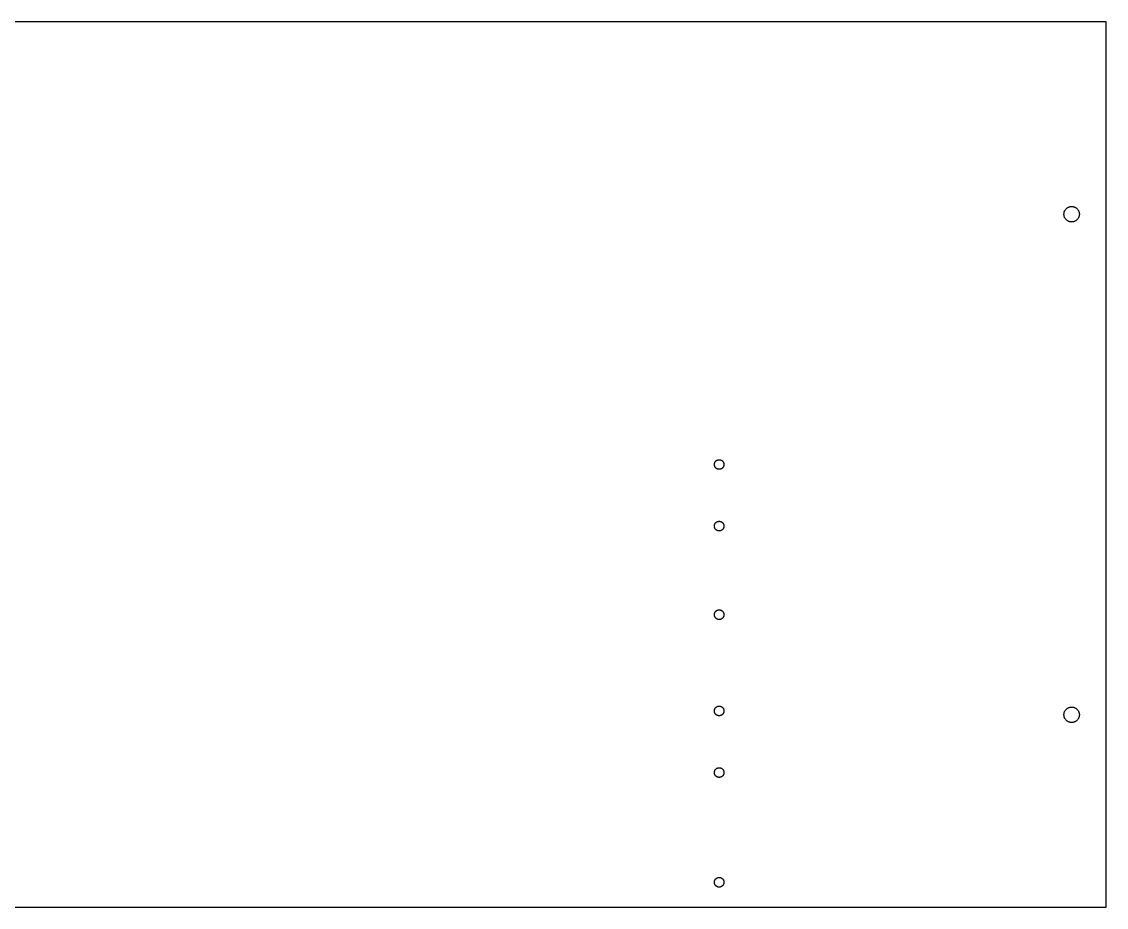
# Model space of a CAD drawing. Header units: metres. Extents: x 0 to 2300, y 0 to 230.
# Drawn here: x 2018.4 to 2300, y 0 to 230 of the extents above; entities that cross this region are included whole.
import ezdxf

# ---------------------------------------------------------------- set-up
doc = ezdxf.new("R2010")
doc.units = ezdxf.units.M

msp = doc.modelspace()

# ---------------------------------------------------------------- linework, layer by layer
for p, q in [((2300, 230), (0, 230)), ((2300, 0), (2300, 230)), ((2289, 180.126), (2289.02, 180.251)), ((2289.02, 180.251), (2289.04, 180.375)), ((2289.04, 180.375), (2289.06, 180.497)), ((2289.06, 180.497), (2289.1, 180.618)), ((2289.1, 180.618), (2289.14, 180.736)), ((2289.14, 180.736), (2289.19, 180.852)), ((2289.19, 180.852), (2289.25, 180.964)), ((2289.25, 180.964), (2289.31, 181.072)), ((2289.31, 181.072), (2289.38, 181.176)), ((2289.38, 181.176), (2289.46, 181.275)), ((2289.46, 181.275), (2289.54, 181.369)), ((2289.54, 181.369), (2289.63, 181.458)), ((2289.63, 181.458), (2289.73, 181.541)), ((2289.73, 181.541), (2289.82, 181.618)), ((2289.82, 181.618), (2289.93, 181.689)), ((2289.93, 181.689), (2290.04, 181.753)), ((2290.04, 181.753), (2290.15, 181.81)), ((2290.15, 181.81), (2290.26, 181.86)), ((2290.26, 181.86), (2290.38, 181.902)), ((2290.38, 181.902), (2290.5, 181.937)), ((2290.5, 181.937), (2290.63, 181.965)), ((2290.63, 181.965), (2290.75, 181.984)), ((2290.75, 181.984), (2290.87, 181.996)), ((2290.87, 181.996), (2291, 182)), ((2291, 182), (2291.13, 181.996)), ((2291.13, 181.996), (2291.25, 181.984)), ((2291.25, 181.984), (2291.37, 181.965)), ((2291.37, 181.965), (2291.5, 181.937)), ((2291.5, 181.937), (2291.62, 181.902)), ((2291.62, 181.902), (2291.74, 181.86)), ((2291.74, 181.86), (2291.85, 181.81)), ((2291.85, 181.81), (2291.96, 181.753)), ((2291.96, 181.753), (2292.07, 181.689)), ((2292.07, 181.689), (2292.18, 181.618)), ((2292.18, 181.618), (2292.27, 181.541)), ((2292.27, 181.541), (2292.37, 181.458)), ((2292.37, 181.458), (2292.46, 181.369)), ((2292.46, 181.369), (2292.54, 181.275)), ((2292.54, 181.275), (2292.62, 181.176)), ((2292.62, 181.176), (2292.69, 181.072)), ((2292.69, 181.072), (2292.75, 180.964)), ((2292.75, 180.964), (2292.81, 180.852)), ((2292.81, 180.852), (2292.86, 180.736)), ((2292.86, 180.736), (2292.9, 180.618)), ((2292.9, 180.618), (2292.94, 180.497)), ((2292.94, 180.497), (2292.96, 180.375)), ((2292.96, 180.375), (2292.98, 180.251)), ((2292.98, 180.251), (2293, 180.126)), ((2289, 180), (2289, 180.126)), ((2289, 179.874), (2289, 180)), ((2289.02, 179.749), (2289, 179.874)), ((2289.04, 179.625), (2289.02, 179.749)), ((2289.06, 179.503), (2289.04, 179.625)), ((2289.1, 179.382), (2289.06, 179.503)), ((2289.14, 179.264), (2289.1, 179.382)), ((2289.19, 179.148), (2289.14, 179.264)), ((2289.25, 179.036), (2289.19, 179.148)), ((2289.31, 178.928), (2289.25, 179.036)), ((2289.38, 178.824), (2289.31, 178.928)), ((2289.46, 178.725), (2289.38, 178.824)), ((2289.54, 178.631), (2289.46, 178.725)), ((2289.63, 178.542), (2289.54, 178.631)), ((2289.73, 178.459), (2289.63, 178.542)), ((2289.82, 178.382), (2289.73, 178.459)), ((2289.93, 178.311), (2289.82, 178.382)), ((2290.04, 178.247), (2289.93, 178.311)), ((2290.15, 178.19), (2290.04, 178.247)), ((2290.26, 178.14), (2290.15, 178.19)), ((2290.38, 178.098), (2290.26, 178.14)), ((2290.5, 178.063), (2290.38, 178.098)), ((2290.63, 178.035), (2290.5, 178.063)), ((2290.75, 178.016), (2290.63, 178.035)), ((2290.87, 178.004), (2290.75, 178.016)), ((2291, 178), (2290.87, 178.004)), ((2291.13, 178.004), (2291, 178)), ((2291.25, 178.016), (2291.13, 178.004)), ((2291.37, 178.035), (2291.25, 178.016)), ((2291.5, 178.063), (2291.37, 178.035)), ((2291.62, 178.098), (2291.5, 178.063)), ((2291.74, 178.14), (2291.62, 178.098)), ((2291.85, 178.19), (2291.74, 178.14)), ((2291.96, 178.247), (2291.85, 178.19)), ((2292.07, 178.311), (2291.96, 178.247)), ((2292.18, 178.382), (2292.07, 178.311)), ((2292.27, 178.459), (2292.18, 178.382)), ((2292.37, 178.542), (2292.27, 178.459)), ((2292.46, 178.631), (2292.37, 178.542)), ((2292.54, 178.725), (2292.46, 178.631)), ((2292.62, 178.824), (2292.54, 178.725)), ((2292.69, 178.928), (2292.62, 178.824)), ((2292.75, 179.036), (2292.69, 178.928)), ((2292.81, 179.148), (2292.75, 179.036)), ((2292.86, 179.264), (2292.81, 179.148)), ((2292.9, 179.382), (2292.86, 179.264)), ((2292.94, 179.503), (2292.9, 179.382)), ((2292.96, 179.625), (2292.94, 179.503)), ((2292.98, 179.749), (2292.96, 179.625)), ((2293, 179.874), (2292.98, 179.749)), ((2293, 180.126), (2293, 180)), ((2293, 180), (2293, 179.874)), ((2198.31, 115.386), (2198.34, 115.46)), ((2198.34, 115.46), (2198.37, 115.532)), ((2198.37, 115.532), (2198.4, 115.602)), ((2198.4, 115.602), (2198.44, 115.67)), ((2198.44, 115.67), (2198.49, 115.735)), ((2198.49, 115.735), (2198.54, 115.797)), ((2198.54, 115.797), (2198.59, 115.856)), ((2198.59, 115.856), (2198.64, 115.911)), ((2198.64, 115.911), (2198.7, 115.963)), ((2198.7, 115.963), (2198.77, 116.011)), ((2198.77, 116.011), (2198.83, 116.055)), ((2198.83, 116.055), (2198.9, 116.095)), ((2198.9, 116.095), (2198.97, 116.131)), ((2198.97, 116.131), (2199.04, 116.162)), ((2199.04, 116.162), (2199.11, 116.189)), ((2199.11, 116.189), (2199.19, 116.211)), ((2199.19, 116.211), (2199.27, 116.228)), ((2199.27, 116.228), (2199.34, 116.24)), ((2199.34, 116.24), (2199.42, 116.248)), ((2199.42, 116.248), (2199.5, 116.25)), ((2199.5, 116.25), (2199.58, 116.248)), ((2199.58, 116.248), (2199.66, 116.24)), ((2199.66, 116.24), (2199.73, 116.228)), ((2199.73, 116.228), (2199.81, 116.211)), ((2199.81, 116.211), (2199.89, 116.189)), ((2199.89, 116.189), (2199.96, 116.162)), ((2199.96, 116.162), (2200.03, 116.131)), ((2200.03, 116.131), (2200.1, 116.095)), ((2200.1, 116.095), (2200.17, 116.055)), ((2200.17, 116.055), (2200.23, 116.011)), ((2200.23, 116.011), (2200.3, 115.963)), ((2200.3, 115.963), (2200.36, 115.911)), ((2200.36, 115.911), (2200.41, 115.856)), ((2200.41, 115.856), (2200.46, 115.797)), ((2200.46, 115.797), (2200.51, 115.735)), ((2200.51, 115.735), (2200.56, 115.67)), ((2200.56, 115.67), (2200.6, 115.602)), ((2200.6, 115.602), (2200.63, 115.532)), ((2200.63, 115.532), (2200.66, 115.46)), ((2200.66, 115.46), (2200.69, 115.386)), ((2198.25, 115.078), (2198.26, 115.157)), ((2198.25, 115), (2198.25, 115.078)), ((2198.25, 114.922), (2198.25, 115)), ((2198.26, 114.843), (2198.25, 114.922)), ((2198.26, 115.157), (2198.27, 115.234)), ((2198.27, 114.766), (2198.26, 114.843)), ((2198.27, 115.234), (2198.29, 115.311)), ((2198.29, 114.689), (2198.27, 114.766)), ((2198.29, 115.311), (2198.31, 115.386)), ((2198.31, 114.614), (2198.29, 114.689)), ((2198.34, 114.54), (2198.31, 114.614)), ((2198.37, 114.468), (2198.34, 114.54)), ((2198.4, 114.398), (2198.37, 114.468)), ((2198.44, 114.33), (2198.4, 114.398)), ((2198.49, 114.265), (2198.44, 114.33)), ((2198.54, 114.203), (2198.49, 114.265)), ((2198.59, 114.144), (2198.54, 114.203)), ((2198.64, 114.089), (2198.59, 114.144)), ((2198.7, 114.037), (2198.64, 114.089)), ((2198.77, 113.989), (2198.7, 114.037)), ((2198.83, 113.945), (2198.77, 113.989)), ((2198.9, 113.905), (2198.83, 113.945)), ((2198.97, 113.869), (2198.9, 113.905)), ((2199.04, 113.838), (2198.97, 113.869)), ((2199.11, 113.811), (2199.04, 113.838)), ((2199.19, 113.789), (2199.11, 113.811)), ((2199.27, 113.772), (2199.19, 113.789)), ((2199.34, 113.76), (2199.27, 113.772)), ((2199.42, 113.752), (2199.34, 113.76)), ((2199.5, 113.75), (2199.42, 113.752)), ((2199.58, 113.752), (2199.5, 113.75)), ((2199.66, 113.76), (2199.58, 113.752)), ((2199.73, 113.772), (2199.66, 113.76)), ((2199.81, 113.789), (2199.73, 113.772)), ((2199.89, 113.811), (2199.81, 113.789)), ((2199.96, 113.838), (2199.89, 113.811)), ((2200.03, 113.869), (2199.96, 113.838)), ((2200.1, 113.905), (2200.03, 113.869)), ((2200.17, 113.945), (2200.1, 113.905)), ((2200.23, 113.989), (2200.17, 113.945)), ((2200.3, 114.037), (2200.23, 113.989)), ((2200.36, 114.089), (2200.3, 114.037)), ((2200.41, 114.144), (2200.36, 114.089)), ((2200.46, 114.203), (2200.41, 114.144)), ((2200.51, 114.265), (2200.46, 114.203)), ((2200.56, 114.33), (2200.51, 114.265)), ((2200.6, 114.398), (2200.56, 114.33)), ((2200.63, 114.468), (2200.6, 114.398)), ((2200.66, 114.54), (2200.63, 114.468)), ((2200.69, 114.614), (2200.66, 114.54)), ((2200.69, 115.386), (2200.71, 115.311)), ((2200.71, 114.689), (2200.69, 114.614)), ((2200.71, 115.311), (2200.73, 115.234)), ((2200.73, 114.766), (2200.71, 114.689)), ((2200.73, 115.234), (2200.74, 115.157)), ((2200.74, 114.843), (2200.73, 114.766)), ((2200.74, 115.157), (2200.75, 115.078)), ((2200.75, 114.922), (2200.74, 114.843)), ((2200.75, 115.078), (2200.75, 115)), ((2200.75, 115), (2200.75, 114.922)), ((2198.25, 99.0785), (2198.26, 99.1567)), ((2198.25, 99), (2198.25, 99.0785)), ((2198.25, 98.9215), (2198.25, 99)), ((2198.26, 98.8433), (2198.25, 98.9215)), ((2198.26, 99.1567), (2198.27, 99.2342)), ((2198.27, 98.7658), (2198.26, 98.8433)), ((2198.27, 99.2342), (2198.29, 99.3109)), ((2198.29, 98.6891), (2198.27, 98.7658)), ((2198.29, 99.3109), (2198.31, 99.3863)), ((2198.31, 98.6137), (2198.29, 98.6891)), ((2198.31, 99.3863), (2198.34, 99.4602)), ((2198.34, 98.5398), (2198.31, 98.6137)), ((2198.34, 99.4602), (2198.37, 99.5322)), ((2198.37, 99.5322), (2198.4, 99.6022)), ((2198.4, 99.6022), (2198.44, 99.6698)), ((2198.44, 99.6698), (2198.49, 99.7347)), ((2198.49, 99.7347), (2198.54, 99.7968)), ((2198.54, 99.7968), (2198.59, 99.8557)), ((2198.59, 99.8557), (2198.64, 99.9112)), ((2198.64, 99.9112), (2198.7, 99.9631)), ((2198.7, 99.9631), (2198.77, 100.011)), ((2198.77, 100.011), (2198.83, 100.055)), ((2198.83, 100.055), (2198.9, 100.095)), ((2198.9, 100.095), (2198.97, 100.131)), ((2198.97, 100.131), (2199.04, 100.162)), ((2199.04, 100.162), (2199.11, 100.189)), ((2199.11, 100.189), (2199.19, 100.211)), ((2199.19, 100.211), (2199.27, 100.228)), ((2199.27, 100.228), (2199.34, 100.24)), ((2199.34, 100.24), (2199.42, 100.248)), ((2199.42, 100.248), (2199.5, 100.25)), ((2199.5, 100.25), (2199.58, 100.248)), ((2199.58, 100.248), (2199.66, 100.24)), ((2199.66, 100.24), (2199.73, 100.228)), ((2199.73, 100.228), (2199.81, 100.211)), ((2199.81, 100.211), (2199.89, 100.189)), ((2199.89, 100.189), (2199.96, 100.162)), ((2199.96, 100.162), (2200.03, 100.131)), ((2200.03, 100.131), (2200.1, 100.095)), ((2200.1, 100.095), (2200.17, 100.055)), ((2200.17, 100.055), (2200.23, 100.011)), ((2200.23, 100.011), (2200.3, 99.9631)), ((2200.3, 99.9631), (2200.36, 99.9112)), ((2200.36, 99.9112), (2200.41, 99.8557)), ((2200.41, 99.8557), (2200.46, 99.7968)), ((2200.46, 99.7968), (2200.51, 99.7347)), ((2200.51, 99.7347), (2200.56, 99.6698)), ((2200.56, 99.6698), (2200.6, 99.6022)), ((2200.6, 99.6022), (2200.63, 99.5322)), ((2200.63, 99.5322), (2200.66, 99.4602)), ((2200.66, 99.4602), (2200.69, 99.3863)), ((2200.69, 98.6137), (2200.66, 98.5398)), ((2200.69, 99.3863), (2200.71, 99.3109)), ((2200.71, 98.6891), (2200.69, 98.6137)), ((2200.71, 99.3109), (2200.73, 99.2342)), ((2200.73, 98.7658), (2200.71, 98.6891)), ((2200.73, 99.2342), (2200.74, 99.1567)), ((2200.74, 98.8433), (2200.73, 98.7658)), ((2200.74, 99.1567), (2200.75, 99.0785)), ((2200.75, 98.9215), (2200.74, 98.8433)), ((2200.75, 99.0785), (2200.75, 99)), ((2200.75, 99), (2200.75, 98.9215)), ((2198.37, 98.4678), (2198.34, 98.5398)), ((2198.4, 98.3978), (2198.37, 98.4678)), ((2198.44, 98.3302), (2198.4, 98.3978)), ((2198.49, 98.2653), (2198.44, 98.3302)), ((2198.54, 98.2032), (2198.49, 98.2653)), ((2198.59, 98.1443), (2198.54, 98.2032)), ((2198.64, 98.0888), (2198.59, 98.1443)), ((2198.7, 98.0369), (2198.64, 98.0888)), ((2198.77, 97.9887), (2198.7, 98.0369)), ((2198.83, 97.9446), (2198.77, 97.9887)), ((2198.9, 97.9046), (2198.83, 97.9446)), ((2198.97, 97.869), (2198.9, 97.9046)), ((2199.04, 97.8378), (2198.97, 97.869)), ((2199.11, 97.8112), (2199.04, 97.8378)), ((2199.19, 97.7893), (2199.11, 97.8112)), ((2199.27, 97.7721), (2199.19, 97.7893)), ((2199.34, 97.7599), (2199.27, 97.7721)), ((2199.42, 97.7525), (2199.34, 97.7599)), ((2199.5, 97.75), (2199.42, 97.7525)), ((2199.58, 97.7525), (2199.5, 97.75)), ((2199.66, 97.7599), (2199.58, 97.7525)), ((2199.73, 97.7721), (2199.66, 97.7599)), ((2199.81, 97.7893), (2199.73, 97.7721)), ((2199.89, 97.8112), (2199.81, 97.7893)), ((2199.96, 97.8378), (2199.89, 97.8112)), ((2200.03, 97.869), (2199.96, 97.8378)), ((2200.1, 97.9046), (2200.03, 97.869)), ((2200.17, 97.9446), (2200.1, 97.9046)), ((2200.23, 97.9887), (2200.17, 97.9446)), ((2200.3, 98.0369), (2200.23, 97.9887)), ((2200.36, 98.0888), (2200.3, 98.0369)), ((2200.41, 98.1443), (2200.36, 98.0888)), ((2200.46, 98.2032), (2200.41, 98.1443)), ((2200.51, 98.2653), (2200.46, 98.2032)), ((2200.56, 98.3302), (2200.51, 98.2653)), ((2200.6, 98.3978), (2200.56, 98.3302)), ((2200.63, 98.4678), (2200.6, 98.3978)), ((2200.66, 98.5398), (2200.63, 98.4678)), ((2198.25, 76.0785), (2198.26, 76.1567)), ((2198.25, 76), (2198.25, 76.0785)), ((2198.26, 76.1567), (2198.27, 76.2342)), ((2198.27, 76.2342), (2198.29, 76.3109)), ((2198.29, 76.3109), (2198.31, 76.3863)), ((2198.31, 76.3863), (2198.34, 76.4602)), ((2198.34, 76.4602), (2198.37, 76.5322)), ((2198.37, 76.5322), (2198.4, 76.6022)), ((2198.4, 76.6022), (2198.44, 76.6698)), ((2198.44, 76.6698), (2198.49, 76.7347)), ((2198.49, 76.7347), (2198.54, 76.7968)), ((2198.54, 76.7968), (2198.59, 76.8557)), ((2198.59, 76.8557), (2198.64, 76.9112)), ((2198.64, 76.9112), (2198.7, 76.9631)), ((2198.7, 76.9631), (2198.77, 77.0113)), ((2198.77, 77.0113), (2198.83, 77.0554)), ((2198.83, 77.0554), (2198.9, 77.0954)), ((2198.9, 77.0954), (2198.97, 77.131)), ((2198.97, 77.131), (2199.04, 77.1622)), ((2199.04, 77.1622), (2199.11, 77.1888)), ((2199.11, 77.1888), (2199.19, 77.2107)), ((2199.19, 77.2107), (2199.27, 77.2279)), ((2199.27, 77.2279), (2199.34, 77.2401)), ((2199.34, 77.2401), (2199.42, 77.2475)), ((2199.42, 77.2475), (2199.5, 77.25)), ((2199.5, 77.25), (2199.58, 77.2475)), ((2199.58, 77.2475), (2199.66, 77.2401)), ((2199.66, 77.2401), (2199.73, 77.2279)), ((2199.73, 77.2279), (2199.81, 77.2107)), ((2199.81, 77.2107), (2199.89, 77.1888)), ((2199.89, 77.1888), (2199.96, 77.1622)), ((2199.96, 77.1622), (2200.03, 77.131)), ((2200.03, 77.131), (2200.1, 77.0954)), ((2200.1, 77.0954), (2200.17, 77.0554)), ((2200.17, 77.0554), (2200.23, 77.0113)), ((2200.23, 77.0113), (2200.3, 76.9631)), ((2200.3, 76.9631), (2200.36, 76.9112)), ((2200.36, 76.9112), (2200.41, 76.8557)), ((2200.41, 76.8557), (2200.46, 76.7968)), ((2200.46, 76.7968), (2200.51, 76.7347)), ((2200.51, 76.7347), (2200.56, 76.6698)), ((2200.56, 76.6698), (2200.6, 76.6022)), ((2200.6, 76.6022), (2200.63, 76.5322)), ((2200.63, 76.5322), (2200.66, 76.4602)), ((2200.66, 76.4602), (2200.69, 76.3863)), ((2200.69, 76.3863), (2200.71, 76.3109)), ((2200.71, 76.3109), (2200.73, 76.2342)), ((2200.73, 76.2342), (2200.74, 76.1567)), ((2200.74, 76.1567), (2200.75, 76.0785)), ((2200.75, 76.0785), (2200.75, 76)), ((2198.25, 75.9215), (2198.25, 76)), ((2198.26, 75.8433), (2198.25, 75.9215)), ((2198.27, 75.7658), (2198.26, 75.8433)), ((2198.29, 75.6891), (2198.27, 75.7658)), ((2198.31, 75.6137), (2198.29, 75.6891)), ((2198.34, 75.5398), (2198.31, 75.6137)), ((2198.37, 75.4678), (2198.34, 75.5398)), ((2198.4, 75.3978), (2198.37, 75.4678)), ((2198.44, 75.3302), (2198.4, 75.3978)), ((2198.49, 75.2653), (2198.44, 75.3302)), ((2198.54, 75.2032), (2198.49, 75.2653)), ((2198.59, 75.1443), (2198.54, 75.2032)), ((2198.64, 75.0888), (2198.59, 75.1443)), ((2198.7, 75.0369), (2198.64, 75.0888)), ((2198.77, 74.9887), (2198.7, 75.0369)), ((2198.83, 74.9446), (2198.77, 74.9887)), ((2198.9, 74.9046), (2198.83, 74.9446)), ((2198.97, 74.869), (2198.9, 74.9046)), ((2199.04, 74.8378), (2198.97, 74.869)), ((2199.11, 74.8112), (2199.04, 74.8378)), ((2199.19, 74.7893), (2199.11, 74.8112)), ((2199.27, 74.7721), (2199.19, 74.7893)), ((2199.34, 74.7599), (2199.27, 74.7721)), ((2199.42, 74.7525), (2199.34, 74.7599)), ((2199.5, 74.75), (2199.42, 74.7525)), ((2199.58, 74.7525), (2199.5, 74.75)), ((2199.66, 74.7599), (2199.58, 74.7525)), ((2199.73, 74.7721), (2199.66, 74.7599)), ((2199.81, 74.7893), (2199.73, 74.7721)), ((2199.89, 74.8112), (2199.81, 74.7893)), ((2199.96, 74.8378), (2199.89, 74.8112)), ((2200.03, 74.869), (2199.96, 74.8378)), ((2200.1, 74.9046), (2200.03, 74.869)), ((2200.17, 74.9446), (2200.1, 74.9046)), ((2200.23, 74.9887), (2200.17, 74.9446)), ((2200.3, 75.0369), (2200.23, 74.9887)), ((2200.36, 75.0888), (2200.3, 75.0369)), ((2200.41, 75.1443), (2200.36, 75.0888)), ((2200.46, 75.2032), (2200.41, 75.1443)), ((2200.51, 75.2653), (2200.46, 75.2032)), ((2200.56, 75.3302), (2200.51, 75.2653)), ((2200.6, 75.3978), (2200.56, 75.3302)), ((2200.63, 75.4678), (2200.6, 75.3978)), ((2200.66, 75.5398), (2200.63, 75.4678)), ((2200.69, 75.6137), (2200.66, 75.5398)), ((2200.71, 75.6891), (2200.69, 75.6137)), ((2200.73, 75.7658), (2200.71, 75.6891)), ((2200.74, 75.8433), (2200.73, 75.7658)), ((2200.75, 75.9215), (2200.74, 75.8433)), ((2200.75, 76), (2200.75, 75.9215)), ((2198.25, 51.0785), (2198.26, 51.1567)), ((2198.25, 51), (2198.25, 51.0785)), ((2198.25, 50.9215), (2198.25, 51)), ((2198.26, 50.8433), (2198.25, 50.9215)), ((2198.26, 51.1567), (2198.27, 51.2342)), ((2198.27, 50.7658), (2198.26, 50.8433)), ((2198.27, 51.2342), (2198.29, 51.3109)), ((2198.29, 50.6891), (2198.27, 50.7658)), ((2198.29, 51.3109), (2198.31, 51.3863)), ((2198.31, 50.6137), (2198.29, 50.6891)), ((2198.31, 51.3863), (2198.34, 51.4602)), ((2198.34, 51.4602), (2198.37, 51.5322)), ((2198.37, 51.5322), (2198.4, 51.6022)), ((2198.4, 51.6022), (2198.44, 51.6698)), ((2198.44, 51.6698), (2198.49, 51.7347)), ((2198.49, 51.7347), (2198.54, 51.7968)), ((2198.54, 51.7968), (2198.59, 51.8557)), ((2198.59, 51.8557), (2198.64, 51.9112)), ((2198.64, 51.9112), (2198.7, 51.9631)), ((2198.7, 51.9631), (2198.77, 52.0113)), ((2198.77, 52.0113), (2198.83, 52.0554)), ((2198.83, 52.0554), (2198.9, 52.0954)), ((2198.9, 52.0954), (2198.97, 52.131)), ((2198.97, 52.131), (2199.04, 52.1622)), ((2199.04, 52.1622), (2199.11, 52.1888)), ((2199.11, 52.1888), (2199.19, 52.2107)), ((2199.19, 52.2107), (2199.27, 52.2279)), ((2199.27, 52.2279), (2199.34, 52.2401)), ((2199.34, 52.2401), (2199.42, 52.2475)), ((2199.42, 52.2475), (2199.5, 52.25)), ((2199.5, 52.25), (2199.58, 52.2475)), ((2199.58, 52.2475), (2199.66, 52.2401)), ((2199.66, 52.2401), (2199.73, 52.2279)), ((2199.73, 52.2279), (2199.81, 52.2107)), ((2199.81, 52.2107), (2199.89, 52.1888)), ((2199.89, 52.1888), (2199.96, 52.1622)), ((2199.96, 52.1622), (2200.03, 52.131)), ((2200.03, 52.131), (2200.1, 52.0954)), ((2200.1, 52.0954), (2200.17, 52.0554)), ((2200.17, 52.0554), (2200.23, 52.0113)), ((2200.23, 52.0113), (2200.3, 51.9631)), ((2200.3, 51.9631), (2200.36, 51.9112)), ((2200.36, 51.9112), (2200.41, 51.8557)), ((2200.41, 51.8557), (2200.46, 51.7968)), ((2200.46, 51.7968), (2200.51, 51.7347)), ((2200.51, 51.7347), (2200.56, 51.6698)), ((2200.56, 51.6698), (2200.6, 51.6022)), ((2200.6, 51.6022), (2200.63, 51.5322)), ((2200.63, 51.5322), (2200.66, 51.4602)), ((2200.66, 51.4602), (2200.69, 51.3863)), ((2200.69, 51.3863), (2200.71, 51.3109)), ((2200.71, 50.6891), (2200.69, 50.6137)), ((2200.71, 51.3109), (2200.73, 51.2342)), ((2200.73, 50.7658), (2200.71, 50.6891)), ((2200.73, 51.2342), (2200.74, 51.1567)), ((2200.74, 50.8433), (2200.73, 50.7658)), ((2200.74, 51.1567), (2200.75, 51.0785)), ((2200.75, 50.9215), (2200.74, 50.8433)), ((2200.75, 51.0785), (2200.75, 51)), ((2200.75, 51), (2200.75, 50.9215)), ((2289.1, 50.618), (2289.14, 50.7362)), ((2289.14, 50.7362), (2289.19, 50.8516)), ((2289.19, 50.8516), (2289.25, 50.9635)), ((2289.25, 50.9635), (2289.31, 51.0717)), ((2289.31, 51.0717), (2289.38, 51.1756)), ((2289.38, 51.1756), (2289.46, 51.2748)), ((2289.46, 51.2748), (2289.54, 51.3691)), ((2289.54, 51.3691), (2289.63, 51.4579)), ((2289.63, 51.4579), (2289.73, 51.541)), ((2289.73, 51.541), (2289.82, 51.618)), ((2289.82, 51.618), (2289.93, 51.6887)), ((2289.93, 51.6887), (2290.04, 51.7526)), ((2290.04, 51.7526), (2290.15, 51.8097)), ((2290.15, 51.8097), (2290.26, 51.8596)), ((2290.26, 51.8596), (2290.38, 51.9021)), ((2290.38, 51.9021), (2290.5, 51.9372)), ((2290.5, 51.9372), (2290.63, 51.9646)), ((2290.63, 51.9646), (2290.75, 51.9842)), ((2290.75, 51.9842), (2290.87, 51.9961)), ((2290.87, 51.9961), (2291, 52)), ((2291, 52), (2291.13, 51.9961)), ((2291.13, 51.9961), (2291.25, 51.9842)), ((2291.25, 51.9842), (2291.37, 51.9646)), ((2291.37, 51.9646), (2291.5, 51.9372)), ((2291.5, 51.9372), (2291.62, 51.9021)), ((2291.62, 51.9021), (2291.74, 51.8596)), ((2291.74, 51.8596), (2291.85, 51.8097)), ((2291.85, 51.8097), (2291.96, 51.7526)), ((2291.96, 51.7526), (2292.07, 51.6887)), ((2292.07, 51.6887), (2292.18, 51.618)), ((2292.18, 51.618), (2292.27, 51.541)), ((2292.27, 51.541), (2292.37, 51.4579)), ((2292.37, 51.4579), (2292.46, 51.3691)), ((2292.46, 51.3691), (2292.54, 51.2748)), ((2292.54, 51.2748), (2292.62, 51.1756)), ((2292.62, 51.1756), (2292.69, 51.0717)), ((2292.69, 51.0717), (2292.75, 50.9635)), ((2292.75, 50.9635), (2292.81, 50.8516)), ((2292.81, 50.8516), (2292.86, 50.7362)), ((2292.86, 50.7362), (2292.9, 50.618)), ((2198.34, 50.5398), (2198.31, 50.6137)), ((2198.37, 50.4678), (2198.34, 50.5398)), ((2198.4, 50.3978), (2198.37, 50.4678)), ((2198.44, 50.3302), (2198.4, 50.3978)), ((2198.49, 50.2653), (2198.44, 50.3302)), ((2198.54, 50.2032), (2198.49, 50.2653)), ((2198.59, 50.1443), (2198.54, 50.2032)), ((2198.64, 50.0888), (2198.59, 50.1443)), ((2198.7, 50.0369), (2198.64, 50.0888)), ((2198.77, 49.9887), (2198.7, 50.0369)), ((2198.83, 49.9446), (2198.77, 49.9887)), ((2198.9, 49.9046), (2198.83, 49.9446)), ((2198.97, 49.869), (2198.9, 49.9046)), ((2199.04, 49.8378), (2198.97, 49.869)), ((2199.11, 49.8112), (2199.04, 49.8378)), ((2199.19, 49.7893), (2199.11, 49.8112)), ((2199.27, 49.7721), (2199.19, 49.7893)), ((2199.34, 49.7599), (2199.27, 49.7721)), ((2199.42, 49.7525), (2199.34, 49.7599)), ((2199.5, 49.75), (2199.42, 49.7525)), ((2199.58, 49.7525), (2199.5, 49.75)), ((2199.66, 49.7599), (2199.58, 49.7525)), ((2199.73, 49.7721), (2199.66, 49.7599)), ((2199.81, 49.7893), (2199.73, 49.7721)), ((2199.89, 49.8112), (2199.81, 49.7893)), ((2199.96, 49.8378), (2199.89, 49.8112)), ((2200.03, 49.869), (2199.96, 49.8378)), ((2200.1, 49.9046), (2200.03, 49.869)), ((2200.17, 49.9446), (2200.1, 49.9046)), ((2200.23, 49.9887), (2200.17, 49.9446)), ((2200.3, 50.0369), (2200.23, 49.9887)), ((2200.36, 50.0888), (2200.3, 50.0369)), ((2200.41, 50.1443), (2200.36, 50.0888)), ((2200.46, 50.2032), (2200.41, 50.1443)), ((2200.51, 50.2653), (2200.46, 50.2032)), ((2200.56, 50.3302), (2200.51, 50.2653)), ((2200.6, 50.3978), (2200.56, 50.3302)), ((2200.63, 50.4678), (2200.6, 50.3978)), ((2200.66, 50.5398), (2200.63, 50.4678)), ((2200.69, 50.6137), (2200.66, 50.5398)), ((2289, 50.1256), (2289.02, 50.2507)), ((2289, 50), (2289, 50.1256)), ((2289, 49.8744), (2289, 50)), ((2289.02, 49.7493), (2289, 49.8744)), ((2289.02, 50.2507), (2289.04, 50.3748)), ((2289.04, 49.6252), (2289.02, 49.7493)), ((2289.04, 50.3748), (2289.06, 50.4974)), ((2289.06, 49.5026), (2289.04, 49.6252)), ((2289.06, 50.4974), (2289.1, 50.618)), ((2289.1, 49.382), (2289.06, 49.5026)), ((2289.14, 49.2638), (2289.1, 49.382)), ((2289.19, 49.1484), (2289.14, 49.2638)), ((2289.25, 49.0365), (2289.19, 49.1484)), ((2289.31, 48.9283), (2289.25, 49.0365)), ((2289.38, 48.8244), (2289.31, 48.9283)), ((2289.46, 48.7252), (2289.38, 48.8244)), ((2289.54, 48.6309), (2289.46, 48.7252)), ((2289.63, 48.5421), (2289.54, 48.6309)), ((2289.73, 48.459), (2289.63, 48.5421)), ((2289.82, 48.382), (2289.73, 48.459)), ((2289.93, 48.3113), (2289.82, 48.382)), ((2290.04, 48.2474), (2289.93, 48.3113)), ((2290.15, 48.1903), (2290.04, 48.2474)), ((2290.26, 48.1404), (2290.15, 48.1903)), ((2290.38, 48.0979), (2290.26, 48.1404)), ((2290.5, 48.0628), (2290.38, 48.0979)), ((2290.63, 48.0354), (2290.5, 48.0628)), ((2290.75, 48.0158), (2290.63, 48.0354)), ((2290.87, 48.0039), (2290.75, 48.0158)), ((2291, 48), (2290.87, 48.0039)), ((2291.13, 48.0039), (2291, 48)), ((2291.25, 48.0158), (2291.13, 48.0039)), ((2291.37, 48.0354), (2291.25, 48.0158)), ((2291.5, 48.0628), (2291.37, 48.0354)), ((2291.62, 48.0979), (2291.5, 48.0628)), ((2291.74, 48.1404), (2291.62, 48.0979)), ((2291.85, 48.1903), (2291.74, 48.1404)), ((2291.96, 48.2474), (2291.85, 48.1903)), ((2292.07, 48.3113), (2291.96, 48.2474)), ((2292.18, 48.382), (2292.07, 48.3113)), ((2292.27, 48.459), (2292.18, 48.382)), ((2292.37, 48.5421), (2292.27, 48.459)), ((2292.46, 48.6309), (2292.37, 48.5421)), ((2292.54, 48.7252), (2292.46, 48.6309)), ((2292.62, 48.8244), (2292.54, 48.7252)), ((2292.69, 48.9283), (2292.62, 48.8244)), ((2292.75, 49.0365), (2292.69, 48.9283)), ((2292.81, 49.1484), (2292.75, 49.0365)), ((2292.86, 49.2638), (2292.81, 49.1484)), ((2292.9, 49.382), (2292.86, 49.2638)), ((2292.9, 50.618), (2292.94, 50.4974)), ((2292.94, 49.5026), (2292.9, 49.382)), ((2292.94, 50.4974), (2292.96, 50.3748)), ((2292.96, 49.6252), (2292.94, 49.5026)), ((2292.96, 50.3748), (2292.98, 50.2507)), ((2292.98, 49.7493), (2292.96, 49.6252)), ((2292.98, 50.2507), (2293, 50.1256)), ((2293, 49.8744), (2292.98, 49.7493)), ((2293, 50.1256), (2293, 50)), ((2293, 50), (2293, 49.8744)), ((2198.25, 35.0785), (2198.26, 35.1567)), ((2198.25, 35), (2198.25, 35.0785)), ((2198.25, 34.9215), (2198.25, 35)), ((2198.26, 34.8433), (2198.25, 34.9215)), ((2198.26, 35.1567), (2198.27, 35.2342)), ((2198.27, 34.7658), (2198.26, 34.8433)), ((2198.27, 35.2342), (2198.29, 35.3109)), ((2198.29, 34.6891), (2198.27, 34.7658)), ((2198.29, 35.3109), (2198.31, 35.3863)), ((2198.31, 34.6137), (2198.29, 34.6891)), ((2198.31, 35.3863), (2198.34, 35.4602)), ((2198.34, 34.5398), (2198.31, 34.6137)), ((2198.34, 35.4602), (2198.37, 35.5322)), ((2198.37, 34.4678), (2198.34, 34.5398)), ((2198.37, 35.5322), (2198.4, 35.6022)), ((2198.4, 34.3978), (2198.37, 34.4678)), ((2198.4, 35.6022), (2198.44, 35.6698)), ((2198.44, 34.3302), (2198.4, 34.3978)), ((2198.44, 35.6698), (2198.49, 35.7347)), ((2198.49, 34.2653), (2198.44, 34.3302)), ((2198.49, 35.7347), (2198.54, 35.7968)), ((2198.54, 34.2032), (2198.49, 34.2653)), ((2198.54, 35.7968), (2198.59, 35.8557)), ((2198.59, 34.1443), (2198.54, 34.2032)), ((2198.59, 35.8557), (2198.64, 35.9112)), ((2198.64, 34.0888), (2198.59, 34.1443)), ((2198.64, 35.9112), (2198.7, 35.9631)), ((2198.7, 34.0369), (2198.64, 34.0888)), ((2198.7, 35.9631), (2198.77, 36.0113)), ((2198.77, 33.9887), (2198.7, 34.0369)), ((2198.77, 36.0113), (2198.83, 36.0554)), ((2198.83, 33.9446), (2198.77, 33.9887)), ((2198.83, 36.0554), (2198.9, 36.0954)), ((2198.9, 33.9046), (2198.83, 33.9446)), ((2198.9, 36.0954), (2198.97, 36.131)), ((2198.97, 33.869), (2198.9, 33.9046)), ((2198.97, 36.131), (2199.04, 36.1622)), ((2199.04, 33.8378), (2198.97, 33.869)), ((2199.04, 36.1622), (2199.11, 36.1888)), ((2199.11, 33.8112), (2199.04, 33.8378)), ((2199.11, 36.1888), (2199.19, 36.2107)), ((2199.19, 33.7893), (2199.11, 33.8112)), ((2199.19, 36.2107), (2199.27, 36.2279)), ((2199.27, 33.7721), (2199.19, 33.7893)), ((2199.27, 36.2279), (2199.34, 36.2401)), ((2199.34, 36.2401), (2199.42, 36.2475)), ((2199.42, 36.2475), (2199.5, 36.25)), ((2199.5, 36.25), (2199.58, 36.2475)), ((2199.58, 36.2475), (2199.66, 36.2401)), ((2199.66, 36.2401), (2199.73, 36.2279)), ((2199.73, 36.2279), (2199.81, 36.2107)), ((2199.81, 33.7893), (2199.73, 33.7721)), ((2199.81, 36.2107), (2199.89, 36.1888)), ((2199.89, 33.8112), (2199.81, 33.7893)), ((2199.89, 36.1888), (2199.96, 36.1622)), ((2199.96, 33.8378), (2199.89, 33.8112)), ((2199.96, 36.1622), (2200.03, 36.131)), ((2200.03, 33.869), (2199.96, 33.8378)), ((2200.03, 36.131), (2200.1, 36.0954)), ((2200.1, 33.9046), (2200.03, 33.869)), ((2200.1, 36.0954), (2200.17, 36.0554)), ((2200.17, 33.9446), (2200.1, 33.9046)), ((2200.17, 36.0554), (2200.23, 36.0113)), ((2200.23, 33.9887), (2200.17, 33.9446)), ((2200.23, 36.0113), (2200.3, 35.9631)), ((2200.3, 34.0369), (2200.23, 33.9887)), ((2200.3, 35.9631), (2200.36, 35.9112)), ((2200.36, 34.0888), (2200.3, 34.0369)), ((2200.36, 35.9112), (2200.41, 35.8557)), ((2200.41, 34.1443), (2200.36, 34.0888)), ((2200.41, 35.8557), (2200.46, 35.7968)), ((2200.46, 34.2032), (2200.41, 34.1443)), ((2200.46, 35.7968), (2200.51, 35.7347)), ((2200.51, 34.2653), (2200.46, 34.2032)), ((2200.51, 35.7347), (2200.56, 35.6698)), ((2200.56, 34.3302), (2200.51, 34.2653)), ((2200.56, 35.6698), (2200.6, 35.6022)), ((2200.6, 34.3978), (2200.56, 34.3302)), ((2200.6, 35.6022), (2200.63, 35.5322)), ((2200.63, 34.4678), (2200.6, 34.3978)), ((2200.63, 35.5322), (2200.66, 35.4602)), ((2200.66, 34.5398), (2200.63, 34.4678)), ((2200.66, 35.4602), (2200.69, 35.3863)), ((2200.69, 34.6137), (2200.66, 34.5398)), ((2200.69, 35.3863), (2200.71, 35.3109)), ((2200.71, 34.6891), (2200.69, 34.6137)), ((2200.71, 35.3109), (2200.73, 35.2342)), ((2200.73, 34.7658), (2200.71, 34.6891)), ((2200.73, 35.2342), (2200.74, 35.1567)), ((2200.74, 34.8433), (2200.73, 34.7658)), ((2200.74, 35.1567), (2200.75, 35.0785)), ((2200.75, 34.9215), (2200.74, 34.8433)), ((2200.75, 35.0785), (2200.75, 35)), ((2200.75, 35), (2200.75, 34.9215)), ((2199.34, 33.7599), (2199.27, 33.7721)), ((2199.42, 33.7525), (2199.34, 33.7599)), ((2199.5, 33.75), (2199.42, 33.7525)), ((2199.58, 33.7525), (2199.5, 33.75)), ((2199.66, 33.7599), (2199.58, 33.7525)), ((2199.73, 33.7721), (2199.66, 33.7599)), ((2198.25, 6.57849), (2198.26, 6.65667)), ((2198.25, 6.5), (2198.25, 6.57849)), ((2198.25, 6.42151), (2198.25, 6.5)), ((2198.26, 6.34333), (2198.25, 6.42151)), ((2198.26, 6.65667), (2198.27, 6.73423)), ((2198.27, 6.26577), (2198.26, 6.34333)), ((2198.27, 6.73423), (2198.29, 6.81086)), ((2198.29, 6.18914), (2198.27, 6.26577)), ((2198.29, 6.81086), (2198.31, 6.88627)), ((2198.31, 6.11373), (2198.29, 6.18914)), ((2198.31, 6.88627), (2198.34, 6.96016)), ((2198.34, 6.03984), (2198.31, 6.11373)), ((2198.34, 6.96016), (2198.37, 7.03222)), ((2198.37, 5.96778), (2198.34, 6.03984)), ((2198.37, 7.03222), (2198.4, 7.10219)), ((2198.4, 5.89781), (2198.37, 5.96778)), ((2198.4, 7.10219), (2198.44, 7.16978)), ((2198.44, 5.83022), (2198.4, 5.89781)), ((2198.44, 7.16978), (2198.49, 7.23473)), ((2198.49, 5.76527), (2198.44, 5.83022)), ((2198.49, 7.23473), (2198.54, 7.29678)), ((2198.54, 5.70322), (2198.49, 5.76527)), ((2198.54, 7.29678), (2198.59, 7.35568)), ((2198.59, 5.64432), (2198.54, 5.70322)), ((2198.59, 7.35568), (2198.64, 7.41121)), ((2198.64, 5.58879), (2198.59, 5.64432)), ((2198.64, 7.41121), (2198.7, 7.46314)), ((2198.7, 7.46314), (2198.77, 7.51127)), ((2198.77, 7.51127), (2198.83, 7.55541)), ((2198.83, 7.55541), (2198.9, 7.59538)), ((2198.9, 7.59538), (2198.97, 7.63103)), ((2198.97, 7.63103), (2199.04, 7.66222)), ((2199.04, 7.66222), (2199.11, 7.68882)), ((2199.11, 7.68882), (2199.19, 7.71073)), ((2199.19, 7.71073), (2199.27, 7.72786)), ((2199.27, 7.72786), (2199.34, 7.74014)), ((2199.34, 7.74014), (2199.42, 7.74753)), ((2199.42, 7.74753), (2199.5, 7.75)), ((2199.5, 7.75), (2199.58, 7.74753)), ((2199.58, 7.74753), (2199.66, 7.74014)), ((2199.66, 7.74014), (2199.73, 7.72786)), ((2199.73, 7.72786), (2199.81, 7.71073)), ((2199.81, 7.71073), (2199.89, 7.68882)), ((2199.89, 7.68882), (2199.96, 7.66222)), ((2199.96, 7.66222), (2200.03, 7.63103)), ((2200.03, 7.63103), (2200.1, 7.59538)), ((2200.1, 7.59538), (2200.17, 7.55541)), ((2200.17, 7.55541), (2200.23, 7.51127)), ((2200.23, 7.51127), (2200.3, 7.46314)), ((2200.3, 7.46314), (2200.36, 7.41121)), ((2200.36, 7.41121), (2200.41, 7.35568)), ((2200.41, 5.64432), (2200.36, 5.58879)), ((2200.41, 7.35568), (2200.46, 7.29678)), ((2200.46, 5.70322), (2200.41, 5.64432)), ((2200.46, 7.29678), (2200.51, 7.23473)), ((2200.51, 5.76527), (2200.46, 5.70322)), ((2200.51, 7.23473), (2200.56, 7.16978)), ((2200.56, 5.83022), (2200.51, 5.76527)), ((2200.56, 7.16978), (2200.6, 7.10219)), ((2200.6, 5.89781), (2200.56, 5.83022)), ((2200.6, 7.10219), (2200.63, 7.03222)), ((2200.63, 5.96778), (2200.6, 5.89781)), ((2200.63, 7.03222), (2200.66, 6.96016)), ((2200.66, 6.03984), (2200.63, 5.96778)), ((2200.66, 6.96016), (2200.69, 6.88627)), ((2200.69, 6.11373), (2200.66, 6.03984)), ((2200.69, 6.88627), (2200.71, 6.81086)), ((2200.71, 6.18914), (2200.69, 6.11373)), ((2200.71, 6.81086), (2200.73, 6.73423)), ((2200.73, 6.26577), (2200.71, 6.18914)), ((2200.73, 6.73423), (2200.74, 6.65667)), ((2200.74, 6.34333), (2200.73, 6.26577)), ((2200.74, 6.65667), (2200.75, 6.57849)), ((2200.75, 6.42151), (2200.74, 6.34333)), ((2200.75, 6.57849), (2200.75, 6.5)), ((2200.75, 6.5), (2200.75, 6.42151)), ((2198.7, 5.53686), (2198.64, 5.58879)), ((2198.77, 5.48873), (2198.7, 5.53686)), ((2198.83, 5.44459), (2198.77, 5.48873)), ((2198.9, 5.40462), (2198.83, 5.44459)), ((2198.97, 5.36897), (2198.9, 5.40462)), ((2199.04, 5.33778), (2198.97, 5.36897)), ((2199.11, 5.31118), (2199.04, 5.33778)), ((2199.19, 5.28927), (2199.11, 5.31118)), ((2199.27, 5.27214), (2199.19, 5.28927)), ((2199.34, 5.25986), (2199.27, 5.27214)), ((2199.42, 5.25247), (2199.34, 5.25986)), ((2199.5, 5.25), (2199.42, 5.25247)), ((2199.58, 5.25247), (2199.5, 5.25)), ((2199.66, 5.25986), (2199.58, 5.25247)), ((2199.73, 5.27214), (2199.66, 5.25986)), ((2199.81, 5.28927), (2199.73, 5.27214)), ((2199.89, 5.31118), (2199.81, 5.28927)), ((2199.96, 5.33778), (2199.89, 5.31118)), ((2200.03, 5.36897), (2199.96, 5.33778)), ((2200.1, 5.40462), (2200.03, 5.36897)), ((2200.17, 5.44459), (2200.1, 5.40462)), ((2200.23, 5.48873), (2200.17, 5.44459)), ((2200.3, 5.53686), (2200.23, 5.48873)), ((2200.36, 5.58879), (2200.3, 5.53686)), ((0, 0), (2300, 0))]:
    msp.add_line(p, q)

doc.saveas('drawing.dxf')
